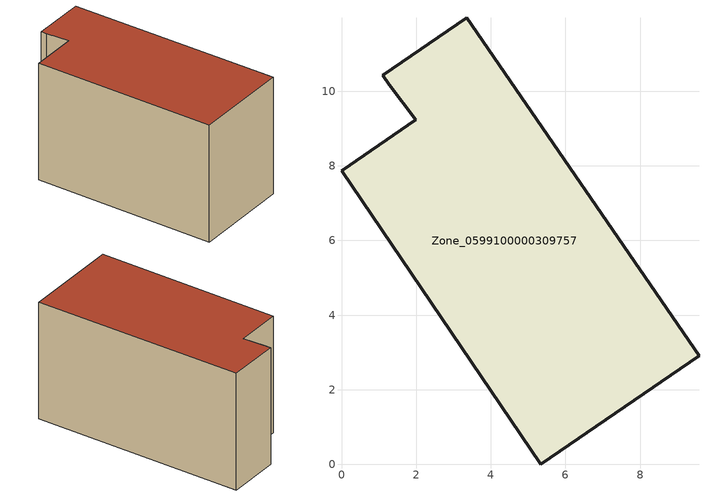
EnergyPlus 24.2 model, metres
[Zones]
Zone_0599100000309757
 floor ground (C_G): 1.28,10.17 1.1,10.43 3.36,11.97 9.58,2.91 5.34,0 0,7.86 1.99,9.23 z0
 wall outside (C_F): 5.34,0 9.58,2.91 3.36,11.97 1.1,10.43 1.28,10.17 1.99,9.23 0,7.86 5.34,0 z0:6.22
 roof outside (C_R): 1.1,10.43 1.28,10.17 1.99,9.23 0,7.86 5.34,0 9.58,2.91 3.36,11.97 z6.22
[BUILDING]
Pand.0599100000309757: North Axis=0; Terrain=City; Loads Convergence Tolerance Value=0.04; Temperature Convergence Tolerance Value=0.4; Solar Distribution=FullExterior; Maximum Number of Warmup Days=25; Minimum Number of Warmup Days=1
[Site:Location]
Rotterdam.The.Hague.AP_ZH_NLD Design_Conditions: Latitude=51.96; Longitude=4.45; Time Zone=1; Elevation=-4.5
[SITE:GROUNDTEMPERATURE:BUILDINGSURFACE]
18, 18, 18, 18, 18, 18, 18, 18, 18, 18, 18, 18
[MATERIAL] Thermal Absorptance=0.9; Solar Absorptance=0.7; Visible Absorptance=0.7
Name | Roughness | Thickness | Conductivity | Density | Specific Heat
G.TC.1992-2005 | MediumSmooth | 0.15 | 0.06 | 540 | 1210
F.TC.1992-2005 | Rough | 0.3 | 0.12 | 1920 | 840
R.TC.1992-2005 | MediumRough | 0.2 | 0.08 | 1500 | 1000
[CONSTRUCTION]
C_G: G.TC.1992-2005
C_F: F.TC.1992-2005
C_R: R.TC.1992-2005
[ZONE]
Zone_0599100000309757: Type=1; Multiplier=1; Ceiling Height=Autocalculate; Volume=Autocalculate; Floor Area=autocalculate; Part of Total Floor Area=Yes
[ZONEINFILTRATION:DESIGNFLOWRATE]
Infil_Zone_0599100000309757: Zone or ZoneList or Space or SpaceList=Zone_0599100000309757; Schedule=AlwaysOn; Design Flow Rate Calculation Method=Flow/Area; Flow Rate per Floor Area=0.0015; Constant Term Coefficient=1; Temperature Term Coefficient=0; Velocity Term Coefficient=0; Velocity Squared Term Coefficient=0
[HVACTEMPLATE:ZONE:IDEALLOADSAIRSYSTEM]
Zone_0599100000309757: Maximum Heating Supply Air Temperature=50; Minimum Cooling Supply Air Temperature=13; Maximum Heating Supply Air Humidity Ratio=0.0156; Minimum Cooling Supply Air Humidity Ratio=0.0077; Heating Limit=NoLimit; Cooling Limit=NoLimit; Dehumidification Control Type=ConstantSensibleHeatRatio; Cooling Sensible Heat Ratio=0.7; Dehumidification Setpoint=60; Humidification Control Type=None; Humidification Setpoint=30; Outdoor Air Method=None; Outdoor Air Flow Rate per Person=0.00944; Outdoor Air Flow Rate per Zone Floor Area=0; Outdoor Air Flow Rate per Zone=0; Demand Controlled Ventilation Type=None; Outdoor Air Economizer Type=NoEconomizer; Heat Recovery Type=None; Sensible Heat Recovery Effectiveness=0.7; Latent Heat Recovery Effectiveness=0.65
[ZONECONTROL:THERMOSTAT]
ThermostatControl_Zone_0599100000309757: Zone or ZoneList=Zone_0599100000309757; Control Type Schedule=DualSetpointControlType; Control 1=Thermostat_Zone_0599100000309757; Temperature Difference Between Cutout And Setpoint=0
[THERMOSTATSETPOINT:DUALSETPOINT]
Thermostat_Zone_0599100000309757: Heating Setpoint Temperature Schedule=HeatingSetpoint_Zone_0599100000309757; Cooling Setpoint Temperature Schedule=CoolingSetpoint_Zone_0599100000309757
[SCHEDULE:COMPACT]
HeatingSetpoint_Zone_0599100000309757: Through: 12/31, For: AllDays, Until: 24:00, 21
CoolingSetpoint_Zone_0599100000309757: Through: 12/31, For: AllDays, Until: 24:00, 24
DualSetpointControlType: Through: 12/31, For: AllDays, Until: 24:00, 4
AlwaysOn: Through: 12/31, For: AllDays, Until: 24:00, 1
